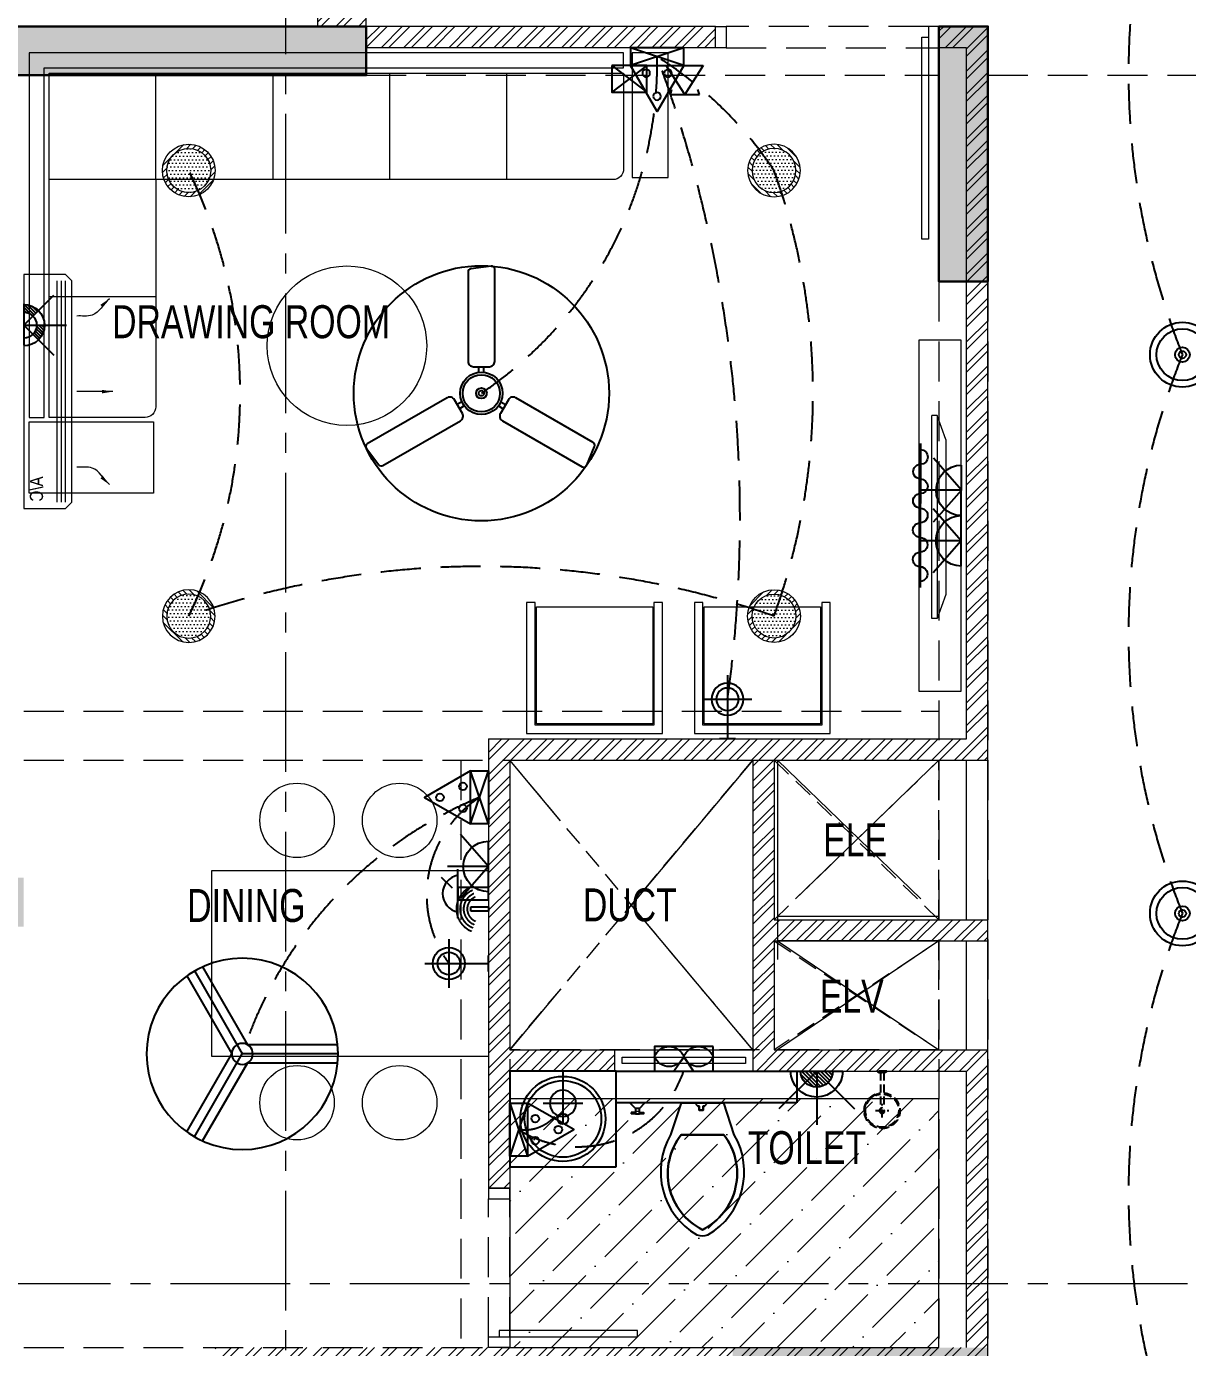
# Model space of a CAD drawing. Header units: inches. Extents: x 822859 to 1009930, y 496782 to 576896.
# Drawn here: x 831238 to 836697, y 545602 to 551813 of the extents above; entities that cross this region are included whole.
import ezdxf
from ezdxf.enums import TextEntityAlignment as Align

# ---------------------------------------------------------------- set-up
doc = ezdxf.new("R2010")
doc.units = ezdxf.units.IN
doc.header["$LTSCALE"] = 750
doc.header["$MEASUREMENT"] = 0
for name, pattern in [('CENTER', [2, 1.25, -0.25, 0.25, -0.25]), ('CENTER2', [1.125, 0.75, -0.125, 0.125, -0.125]), ('DASHED', [0.75, 0.5, -0.25]), ('HIDDEN', [0.375, 0.25, -0.125]), ('HIDDEN2', [0.1875, 0.125, -0.0625])]:
    doc.linetypes.add(name, pattern=pattern)
for name, color, linetype, lineweight in [('1 x 15 W green led dl', 84, 'Continuous', 5), ('COLUMN', 5, 'Continuous', 13), ('d-fur', 250, 'Continuous', 9), ('DOOR-MSA', 8, 'Continuous', 13), ('DOTTED LINE-MSA', 8, 'HIDDEN2', 13), ('ELE-01-MSA', 8, 'Continuous', 18), ('FURNITURE-MSA', 251, 'Continuous', 5), ('HVAC-HW UNIT', 1, 'Continuous', 13), ('S_B4_115X425', 215, 'HIDDEN', 20), ('S_B4_230x425', 15, 'HIDDEN', 20), ('S_B4_230x575', 10, 'HIDDEN', 20), ('S_B4_CUT OUT LINE', 9, 'Continuous', 20), ('S_B4_SUNK', 250, 'Continuous', 20), ('S_C_ABOVE HP TO TOP', 5, 'Continuous', 30), ('S_C_UP TO TOP', 7, 'Continuous', 30), ('SECTION LINE', 14, 'CENTER', 9), ('TEXT ROOM NAME-MSA', 8, 'Continuous', 13), ('WALL HATCH-MSA', 251, 'Continuous', 9), ('WALL-MSA', 11, 'Continuous', 18), ('WINDOW-MSA', 8, 'Continuous', 13)]:
    doc.layers.add(name, color=color, linetype=linetype, lineweight=lineweight)
for name, color, linetype in [('AC 2 MODULE SWITCH', 6, 'DASHED'), ('CS SHEET', 7, 'Continuous'), ('E-18 wall light point', 3, 'Continuous'), ('E-18a wall light point', 6, 'Continuous'), ('E-39 call bell point', 1, 'Continuous'), ('E-45 exhaust fan point', 5, 'Continuous'), ('E-47 switch board', 1, 'Continuous'), ('E-49 5A plug point', 150, 'Continuous'), ('E-49a SB with 5A plug point', 5, 'Continuous'), ('E-50 15A plug point', 1, 'Continuous'), ('E-51 15 A AC PLUG POINT', 6, 'Continuous'), ('E-55 telephone point', 6, 'Continuous'), ('E-56 television point', 4, 'Continuous'), ('ELE.fan', 30, 'Continuous'), ('ELE.WALL BRACKET', 3, 'Continuous'), ("Emg-42 4' fan point", 30, 'Continuous'), ('P.FIXTURE', 8, 'Continuous'), ('PE-E-Electrical Control', 150, 'HIDDEN'), ('PE-E-Electrical Control_Emg.', 1, 'HIDDEN'), ('R.C.C HATCH-MSA', 250, 'Continuous'), ('WIFI', 5, 'DASHED')]:
    doc.layers.add(name, color=color, linetype=linetype)
doc.styles.add('125pt1.6', font='simplex.shx', dxfattribs={"width": 0.6, "height": 200})
doc.styles.add('Arial-Reg', font='swisscl.ttf', dxfattribs={"height": 155})
doc.styles.add('MtXpl_Swis721_LtCn_B', font='swisscl.ttf')
doc.styles.add('NARROW', font='ARIALN.TTF', dxfattribs={"height": 2.25})
doc.dimstyles.new('DIM_50', dxfattribs={"dimtxt": 200, "dimasz": 100, "dimexe": 25, "dimexo": 5, "dimgap": 25, "dimtad": 1, "dimdec": 0, "dimzin": 0, "dimdsep": 46, "dimtxsty": '125pt1.6', "dimblk": 'ARCHTICK', "dimcen": 0.09, "dimclrd": 8, "dimclre": 8, "dimclrt": 7, "dimaunit": 1, "dimadec": 4, "dimazin": 0, "dimtfac": 1, "dimtdec": 0, "dimtmove": 2, "dimatfit": 1, "dimfxl": 150, "dimfxlon": 1, "dimtolj": 1, "dimtzin": 0, "dimarcsym": 1})

# ---------------------------------------------------------------- blocks, each defined once
blk = doc.blocks.new('A$C37e82350')
at = {"layer": 'SECTION LINE', "linetype": 'CENTER2'}
for points in [[(17358.7, 15657), (17302.2, 15657), (17302.2, -11419.6), (17346.3, -11419.6)], [(-2541.6, -2026.8), (-2541.6, -2083.3), (61391, -2083.3), (61391, -2039.2)]]:
    blk.add_lwpolyline(points, dxfattribs=at)
blk = doc.blocks.new('BLOCK-G & H TYPICAL COLOUMN')
at = {"layer": 'R.C.C HATCH-MSA'}
h = blk.add_hatch(color=256, dxfattribs=at)
h.dxf.hatch_style = 1
h.paths.add_polyline_path([(172697.62, -104207.75), (172688.57, -104207.75), (172688.57, -104255), (172697.62, -104255)])
h.paths.add_polyline_path([(172327.12, -104207.75), (172336.18, -104207.75), (172336.18, -104255), (172327.12, -104255)])
h.paths.add_polyline_path([(172819.88, -104207.75), (172819.88, -104216.81), (172867.12, -104216.81), (172867.12, -104207.75)])
h.paths.add_polyline_path([(172204.87, -104207.75), (172204.87, -104216.81), (172157.62, -104216.81), (172157.62, -104207.75)])
h.paths.add_polyline_path([(172561.18, -104240.06), (172552.12, -104240.06), (172552.12, -104287.31), (172561.18, -104287.31)])
h.paths.add_polyline_path([(172463.57, -104240.06), (172472.62, -104240.06), (172472.62, -104287.31), (172463.57, -104287.31)])
h.paths.add_polyline_path([(172177.87, -104422.2), (172177.87, -104431.25), (172130.62, -104431.25), (172130.62, -104422.2)])
h.paths.add_polyline_path([(172894.12, -104422.2), (172894.12, -104431.25), (172846.88, -104431.25), (172846.88, -104422.2)])
h.paths.add_polyline_path([(172336.12, -104486.75), (172336.12, -104495.81), (172288.87, -104495.81), (172288.87, -104486.75)])
h.paths.add_polyline_path([(172202.62, -104543.75), (172202.62, -104552.81), (172155.37, -104552.81), (172155.37, -104543.75)])
h.paths.add_polyline_path([(172822.13, -104543.75), (172822.13, -104552.81), (172869.37, -104552.81), (172869.37, -104543.75)])
h.paths.add_polyline_path([(172516.9, -104495.81), (172507.85, -104495.81), (172507.85, -104448.56), (172516.9, -104448.56)])
h.paths.add_polyline_path([(172697.62, -104104.25), (172688.57, -104104.25), (172688.57, -104057.01), (172697.62, -104057.01)])
h.paths.add_polyline_path([(172327.12, -104104.25), (172336.18, -104104.25), (172336.18, -104057.01), (172327.12, -104057.01)])
h.paths.add_polyline_path([(172819.88, -104104.25), (172819.88, -104095.2), (172867.12, -104095.2), (172867.12, -104104.25)])
h.paths.add_polyline_path([(172204.87, -104104.25), (172204.87, -104095.2), (172157.62, -104095.2), (172157.62, -104104.25)])
h.paths.add_polyline_path([(172561.18, -104071.94), (172552.12, -104071.94), (172552.12, -104024.7), (172561.18, -104024.7)])
h.paths.add_polyline_path([(172463.57, -104071.94), (172472.62, -104071.94), (172472.62, -104024.7), (172463.57, -104024.7)])
h.paths.add_polyline_path([(172177.87, -103889.81), (172177.87, -103880.75), (172130.62, -103880.75), (172130.62, -103889.81)])
h.paths.add_polyline_path([(172894.12, -103889.81), (172894.12, -103880.75), (172846.88, -103880.75), (172846.88, -103889.81)])
h.paths.add_polyline_path([(172336.12, -103825.25), (172336.12, -103816.2), (172288.87, -103816.2), (172288.87, -103825.25)])
h.paths.add_polyline_path([(172202.62, -103768.25), (172202.62, -103759.2), (172155.37, -103759.2), (172155.37, -103768.25)])
h.paths.add_polyline_path([(172822.13, -103768.25), (172822.13, -103759.2), (172869.37, -103759.2), (172869.37, -103768.25)])
h.paths.add_polyline_path([(172516.9, -103816.2), (172507.85, -103816.2), (172507.85, -103863.44), (172516.9, -103863.44)])
h.paths.add_polyline_path([(172548.37, -103699.31), (172548.37, -103690.25), (172595.62, -103690.25), (172595.62, -103699.31)])
h.paths.add_polyline_path([(172476.37, -103699.31), (172476.37, -103690.25), (172429.13, -103690.25), (172429.13, -103699.31)])
h.paths.add_polyline_path([(172726.82, -103612.31), (172726.82, -103603.25), (172774.06, -103603.25), (172774.06, -103612.31)])
h.paths.add_polyline_path([(172297.93, -103612.31), (172297.93, -103603.25), (172250.69, -103603.25), (172250.69, -103612.31)])
h.paths.add_polyline_path([(172920.37, -103523.81), (172920.37, -103514.75), (172857.56, -103514.75), (172857.56, -103523.81)])
h.paths.add_polyline_path([(172104.37, -103523.81), (172104.37, -103514.75), (172167.19, -103514.75), (172167.19, -103523.81)])
h.paths.add_polyline_path([(172476.37, -103492.94), (172467.32, -103492.94), (172467.32, -103445.7), (172476.37, -103445.7)])
h.paths.add_polyline_path([(172548.37, -103492.94), (172557.43, -103492.94), (172557.43, -103445.7), (172548.37, -103445.7)])
h.paths.add_polyline_path([(172663.43, -103454.75), (172759.5, -103454.75), (172759.5, -103349.7), (172663.43, -103349.7), (172663.43, -103358.75), (172750.44, -103358.75), (172750.44, -103445.7), (172663.43, -103445.7)])
h.paths.add_polyline_path([(172361.32, -103454.75), (172265.25, -103454.75), (172265.25, -103349.7), (172361.32, -103349.7), (172361.32, -103358.75), (172274.31, -103358.75), (172274.31, -103445.7), (172361.32, -103445.7)])
h.paths.add_polyline_path([(172428.37, -103358.75), (172419.32, -103358.75), (172419.32, -103311.51), (172428.37, -103311.51)])
h.paths.add_polyline_path([(172428.37, -103132.74), (172419.32, -103132.74), (172419.32, -103179.99), (172428.37, -103179.99)])
h.paths.add_polyline_path([(172151.62, -103286.75), (172151.62, -103277.7), (172104.37, -103277.7), (172104.37, -103286.75)])
h.paths.add_polyline_path([(172245.43, -103162.74), (172245.43, -103153.68), (172198.19, -103153.68), (172198.19, -103162.74)])
h.paths.add_polyline_path([(172428.37, -103021.25), (172419.32, -103021.25), (172419.32, -103068.5), (172428.37, -103068.5)])
h.paths.add_polyline_path([(172245.43, -102997.25), (172236.37, -102997.25), (172236.37, -103044.5), (172245.43, -103044.5)])
h.paths.add_polyline_path([(172104.37, -102997.25), (172104.37, -103006.31), (172151.62, -103006.31), (172151.62, -102997.25)])
h.paths.add_polyline_path([(172596.37, -103358.75), (172605.43, -103358.75), (172605.43, -103311.51), (172596.37, -103311.51)])
h.paths.add_polyline_path([(172596.37, -103132.74), (172605.43, -103132.74), (172605.43, -103179.99), (172596.37, -103179.99)])
h.paths.add_polyline_path([(172873.13, -103286.75), (172873.13, -103277.7), (172920.37, -103277.7), (172920.37, -103286.75)])
h.paths.add_polyline_path([(172779.32, -103162.74), (172779.32, -103153.68), (172826.56, -103153.68), (172826.56, -103162.74)])
h.paths.add_polyline_path([(172596.37, -103021.25), (172605.43, -103021.25), (172605.43, -103068.5), (172596.37, -103068.5)])
h.paths.add_polyline_path([(172779.32, -102997.25), (172788.37, -102997.25), (172788.37, -103044.5), (172779.32, -103044.5)])
h.paths.add_polyline_path([(172920.37, -102997.25), (172920.37, -103006.31), (172873.13, -103006.31), (172873.13, -102997.25)])
h.paths.add_polyline_path([(172548.37, -104612.7), (172548.37, -104621.75), (172595.62, -104621.75), (172595.62, -104612.7)])
h.paths.add_polyline_path([(172476.37, -104612.7), (172476.37, -104621.75), (172429.13, -104621.75), (172429.13, -104612.7)])
h.paths.add_polyline_path([(172297.93, -104699.7), (172297.93, -104708.75), (172250.69, -104708.75), (172250.69, -104699.7)])
h.paths.add_polyline_path([(172104.37, -104788.2), (172104.37, -104797.25), (172167.19, -104797.25), (172167.19, -104788.2)])
h.paths.add_polyline_path([(172726.82, -104699.7), (172726.82, -104708.75), (172774.06, -104708.75), (172774.06, -104699.7)])
h.paths.add_polyline_path([(172920.37, -104788.2), (172920.37, -104797.25), (172857.56, -104797.25), (172857.56, -104788.2)])
h.paths.add_polyline_path([(172476.37, -104819.06), (172467.32, -104819.06), (172467.32, -104866.31), (172476.37, -104866.31)])
h.paths.add_polyline_path([(172548.37, -104819.06), (172557.43, -104819.06), (172557.43, -104866.31), (172548.37, -104866.31)])
h.paths.add_polyline_path([(172663.43, -104857.25), (172759.5, -104857.25), (172759.5, -104962.31), (172663.43, -104962.31), (172663.43, -104953.25), (172750.44, -104953.25), (172750.44, -104866.31), (172663.43, -104866.31)])
h.paths.add_polyline_path([(172361.32, -104857.25), (172265.25, -104857.25), (172265.25, -104962.31), (172361.32, -104962.31), (172361.32, -104953.25), (172274.31, -104953.25), (172274.31, -104866.31), (172361.32, -104866.31)])
h.paths.add_polyline_path([(172428.37, -104953.25), (172419.32, -104953.25), (172419.32, -105000.5), (172428.37, -105000.5)])
h.paths.add_polyline_path([(172428.37, -105178.31), (172419.32, -105178.31), (172419.32, -105131.06), (172428.37, -105131.06)])
h.paths.add_polyline_path([(172151.62, -105025.25), (172151.62, -105034.31), (172104.37, -105034.31), (172104.37, -105025.25)])
h.paths.add_polyline_path([(172245.43, -105072.5), (172236.37, -105072.5), (172236.37, -105025.25), (172245.43, -105025.25)])
h.paths.add_polyline_path([(172428.37, -105290.75), (172419.32, -105290.75), (172419.32, -105243.51), (172428.37, -105243.51)])
h.paths.add_polyline_path([(172245.43, -105314.75), (172236.37, -105314.75), (172236.37, -105267.51), (172245.43, -105267.51)])
h.paths.add_polyline_path([(172104.37, -105277.35), (172113.43, -105277.35), (172113.43, -105314.75), (172104.37, -105314.75)])
h.paths.add_polyline_path([(172596.37, -104953.25), (172605.43, -104953.25), (172605.43, -105000.5), (172596.37, -105000.5)])
h.paths.add_polyline_path([(172596.37, -105178.31), (172605.43, -105178.31), (172605.43, -105131.06), (172596.37, -105131.06)])
h.paths.add_polyline_path([(172873.13, -105025.25), (172873.13, -105034.31), (172920.37, -105034.31), (172920.37, -105025.25)])
h.paths.add_polyline_path([(172788.37, -105025.25), (172779.32, -105025.25), (172779.32, -105072.5), (172788.37, -105072.5)])
h.paths.add_polyline_path([(172596.37, -105290.75), (172605.43, -105290.75), (172605.43, -105243.51), (172596.37, -105243.51)])
h.paths.add_polyline_path([(172779.32, -105314.75), (172788.37, -105314.75), (172788.37, -105267.51), (172779.32, -105267.51)])
h.paths.add_polyline_path([(172911.32, -105314.75), (172920.37, -105314.75), (172920.37, -105277.35), (172911.32, -105277.35)])
h.paths.add_polyline_path([(172688.63, -104486.75), (172688.63, -104495.81), (172735.87, -104495.81), (172735.87, -104486.75)])
h.paths.add_polyline_path([(172688.63, -103825.25), (172688.63, -103816.2), (172735.87, -103816.2), (172735.87, -103825.25)])
at = {"layer": 'COLUMN'}
for points in [[(172361.32, -103454.75), (172265.25, -103454.75), (172265.25, -103349.7), (172361.32, -103349.7), (172361.32, -103358.75), (172274.31, -103358.75), (172274.31, -103445.7), (172361.32, -103445.7)], [(172476.37, -103492.94), (172467.32, -103492.94), (172467.32, -103445.7), (172476.37, -103445.7)]]:
    blk.add_lwpolyline(points, close=True, dxfattribs=at)
blk = doc.blocks.new('t4tgg34')
for points in [[(375405.3, -62759.1), (375390.8, -62744.6), (375390.8, -62738.4), (375370.8, -62738.4), (375370.8, -62719.7), (375390.8, -62719.7), (375390.8, -62713.4), (375405.3, -62699), (375405.3, -62635.1), (375255.5, -62585.2, 0.412342), (374784.6, -62708.9, 0.132891), (374784.6, -62761, 0.412336), (375255.5, -62884.7), (375405.3, -62834.8)], [(375255.5, -62834.8, -0.475238), (374809.5, -62734.9, -0.475243), (375255.5, -62635.1)]]:
    blk.add_lwpolyline(points, format="xyb", close=True)
blk.add_lwpolyline([(375255.5, -62834.8), (375255.5, -62635.1, 0.475243), (374809.5, -62734.9, 0.475238), (375255.5, -62834.8, 0.489246)], format="xyb")
blk.add_lwpolyline([(375405.3, -62635.1), (375405.3, -62699), (375390.8, -62713.4), (375390.8, -62719.7), (375370.8, -62719.7), (375370.8, -62738.4), (375390.8, -62738.4), (375390.8, -62744.6), (375405.3, -62759.1), (375405.3, -62699), (375405.3, -62834.8)])
blk = doc.blocks.new('9')
at = {"linetype": 'Continuous'}
for p, q in [((709869.5, -390414.7), (709869.5, -390433.8)), ((709875.9, -390433.8), (709869.5, -390433.8)), ((709875.9, -390414.7), (709875.9, -390433.8))]:
    blk.add_line(p, q, dxfattribs=at)
for points in [[(709875.9, -390395.7), (709875.9, -390376.6), (709869.5, -390376.6), (709869.5, -390395.7)], [(709894.9, -390395.7), (709920.3, -390370.3), (709920.3, -390440.1), (709894.9, -390414.7)]]:
    blk.add_lwpolyline(points, dxfattribs=at)
blk.add_lwpolyline([(709894.9, -390414.7), (709869.5, -390414.7), (709869.5, -390395.7), (709894.9, -390395.7)], close=True, dxfattribs=at)
blk = doc.blocks.new('SHOWE')
at = {"linetype": 'HIDDEN', "ltscale": 0.2}
for p, q in [((3964261.3, -1171717.9), (3964261.3, -1171674.7)), ((3964261.3, -1171674.7), (3964263.3, -1171674.7)), ((3964264.2, -1171676.3), (3964264.2, -1171716.3)), ((3964268.7, -1171680.5), (3964268.7, -1171696.3)), ((3964268.7, -1171688.6), (3964437.5, -1171688.6)), ((3964268.7, -1171712), (3964268.7, -1171696.3)), ((3964268.7, -1171704), (3964437.5, -1171704)), ((3964479.2, -1171696.3), (3964415.6, -1171696.3)), ((3964447.4, -1171664.5), (3964447.4, -1171728.1)), ((3964261.3, -1171717.9), (3964263.3, -1171717.9))]:
    blk.add_line(p, q, dxfattribs=at)
for radius in [12.5, 10.6]:
    blk.add_circle((3964447.4, -1171696.3), radius, dxfattribs=at)
for centre, radius, start, end in [((3964447.4, -1171696.3), 84.1, 185.23834, 174.76166), ((3964447.4, -1171696.3), 81.4, 185.41049, 174.58951), ((3964447.4, -1171696.3), 78, 185.6496, 174.3504), ((3964262.4, -1171676.3), 1.76, 358.02823, 62.08212), ((3964259.8, -1171685.3), 10.1, 28.34358, 64.21035), ((3964259.8, -1171707.2), 10.1, 295.78965, 331.65642), ((3964262.4, -1171716.3), 1.76, 297.91788, 1.97177)]:
    blk.add_arc(centre, radius, start, end, dxfattribs=at)
blk = doc.blocks.new('G$C7997B730')
at = {"layer": 'FURNITURE-MSA'}
for p, q in [((36, 1324.9, 0), (0, 1324.9, 0)), ((0, 1324.9, 0), (0, 0, 0)), ((36, 1324.9, 0), (0, 1324.9, 0)), ((92.7, 1168.8, 0), (36, 1324.9, 0)), ((36, 0, 0), (36, 1324.9, 0)), ((92.7, 1168.8, 0), (36, 1324.9, 0)), ((92.7, 156.1, 0), (92.7, 1168.8, 0)), ((92.7, 156.1, 0), (36, 0, 0)), ((36, 0, 0), (0, 0, 0))]:
    blk.add_line(p, q, dxfattribs=at)
blk = doc.blocks.new('A$C0454f6c0')
at = {"layer": 'WINDOW-MSA', "ltscale": 5000}
for points in [[(0, 1050), (0, 1000), (-100, 1000), (-100, 1050)], [(0, 0), (0, 50), (-100, 50), (-100, 0)]]:
    blk.add_lwpolyline(points, close=True, dxfattribs=at)
at = {"layer": 'WINDOW-MSA', "linetype": 'HIDDEN'}
for points in [[(-100, 1000), (-100, 50)], [(0, 50), (0, 1000)]]:
    blk.add_lwpolyline(points, dxfattribs=at)
at = {"layer": 'WINDOW-MSA', "ltscale": 5000, "elevation": 0}
blk.add_lwpolyline([(-50, 50), (-1000, 50), (-1000, 80), (-50, 80)], close=True, dxfattribs=at)
blk = doc.blocks.new('A$Ca69f7aba')
at = {"layer": 'WINDOW-MSA', "ltscale": 5000}
for points in [[(-750, 0), (-700, 0), (-700, -100), (-750, -100)], [(0, 0), (-50, 0), (-50, -100), (0, -100)], [(-50, -50), (-50, -700), (-80, -700), (-80, -50)]]:
    blk.add_lwpolyline(points, close=True, dxfattribs=at)
at = {"layer": 'WINDOW-MSA', "linetype": 'HIDDEN'}
blk.add_lwpolyline([(-50, 0), (-700, 0)], dxfattribs=at)
at = {"layer": 'WINDOW-MSA', "linetype": 'HIDDEN', "elevation": 0}
blk.add_lwpolyline([(-50, -100), (-700, -100)], dxfattribs=at)
blk = doc.blocks.new('A$Caebde61c')
at = {"layer": 'FURNITURE-MSA'}
for p, q in [((5536.3, -12110.5, 0), (5536.3, -11610.5, 0)), ((6086.3, -11610.5), (6086.3, -12110.5)), ((6636.3, -11610.5), (6636.3, -12110.5)), ((7186.3, -11610.5), (7186.3, -12110.5)), ((5536.3, -12110.5, 0), (5036.3, -12110.5, 0)), ((5536.3, -12661.8, 0), (5036.3, -12661.8, 0))]:
    blk.add_line(p, q, dxfattribs=at)
for points in [[(4941, -13229.1), (5011.3, -13229.1), (5011.3, -11585.5), (7736.3, -11585.5), (7736.3, -11515.5), (4941.3, -11515.5)], [(7776.2, -12100.2), (7946.3, -12100.2), (7946.3, -11515.2), (7776.2, -11515.2)], [(9123.8, -14515.5), (9323.8, -14515.5), (9323.8, -12865.5), (9123.8, -12865.5)], [(5526, -13249.1), (5526, -13585.5), (4941, -13585.5), (4941, -13249.1)], [(5800.9, -15358.9), (7100.9, -15358.9), (7100.9, -16233.9), (5800.9, -16233.9)]]:
    blk.add_lwpolyline(points, close=True, dxfattribs=at)
blk.add_lwpolyline([(5036.3, -11610.5), (7736.3, -11610.5), (7736.3, -12060.5, -0.414214), (7686.3, -12110.5), (5536.3, -12110.5), (5536.3, -13179.1, -0.414214), (5486.3, -13229.1), (5036.3, -13229.1), (5036.3, -11610.5)], format="xyb", dxfattribs=at)
for centre, radius in [((6435.4, -12891.9, 0), 375), ((6200.9, -15123.5), 175), ((6683.3, -15123.5), 175), ((6200.9, -16451.1), 175), ((6683.3, -16451.1), 175)]:
    blk.add_circle(centre, radius, dxfattribs=at)
blk = doc.blocks.new('DRHASHGSDG')
at = {"layer": 'WALL HATCH-MSA'}
h = blk.add_hatch(dxfattribs=at)
h.set_pattern_fill('ANSI32', color=256, scale=200)
h.set_pattern_definition([(45, (-830625.795, -554021.86), (-53.0330086, 53.0330086), []), (45, (-830590.44, -554021.86), (-53.0330086, 53.0330086), [])])
h.paths.add_polyline_path([(1980, -1629.2), (1980, -2208.4), (2210, -2208.4), (2210, -1629.2)])
h = blk.add_hatch(dxfattribs=at)
h.set_pattern_fill('ANSI32', color=256, scale=200)
h.set_pattern_definition([(45, (3141.056, -2279.1), (-53.033, 53.033), []), (45, (3176.41, -2279.1), (-53.033, 53.033), [])])
h.paths.add_polyline_path([(2210, -2208.4), (2210, -2308.4), (3852.5, -2308.4), (3852.5, -2208.4)], flags=17)
h.paths.add_polyline_path([(1500, -8420.1), (1500, -8520.1), (4118.1, -8520.1), (4118.1, -11619.1), (1570, -11619.1), (1570, -11719.1), (4881.9, -11719.1), (4881.9, -11619.1), (4218.1, -11619.1), (4218.1, -8650.1), (5132.5, -8650.1), (5132.5, -7020.1), (4127.6, -7020.1), (4127.6, -6508.4), (5132.5, -6508.4), (5132.5, -6408.4), (4127.6, -6408.4), (4127.6, -5658.4), (5132.5, -5658.4), (5132.5, -2208.4), (4902.5, -2208.4), (4902.5, -2308.4), (5032.5, -2308.4), (5032.5, -5558.4), (2784.6, -5558.4), (2784.6, -7670.1), (2884.6, -7670.1), (2884.6, -7120.1), (3377.6, -7120.1), (3377.6, -7020.1), (2884.6, -7020.1), (2884.6, -5658.4), (4027.6, -5658.4), (4027.6, -7120.1), (5032.5, -7120.1), (5032.5, -8420.1)])
at = {"layer": 'd-fur', "ltscale": 100}
for points in [[(3602.7, -4917.3), (3562.7, -4917.3), (3562.7, -5493.4), (3004, -5493.4), (3004, -4917.3), (2964, -4917.3), (2964, -5533.4), (3602.7, -5533.4)], [(3010, -4937.3), (3556.7, -4937.3), (3556.7, -5487.4), (3010, -5487.4)], [(4391.4, -4917.3), (4351.4, -4917.3), (4351.4, -5493.4), (3792.7, -5493.4), (3792.7, -4917.3), (3752.7, -4917.3), (3752.7, -5533.4), (4391.4, -5533.4)], [(3798.7, -4937.3), (4345.4, -4937.3), (4345.4, -5487.4), (3798.7, -5487.4)]]:
    blk.add_lwpolyline(points, close=True, dxfattribs=at)
at = {"layer": 'DOTTED LINE-MSA'}
for p, q in [((4027.6, -7020.1), (2884.6, -5658.4)), ((2884.6, -7020.1), (4027.6, -5658.4)), ((4127.6, -6408.4), (4902.5, -5658.4)), ((4902.5, -6408.4), (4127.6, -5658.4)), ((4902.5, -6408.4), (4902.5, -5658.4)), ((4127.6, -6508.4), (4902.5, -7020.1)), ((4902.5, -6508.4), (4127.6, -7020.1)), ((4902.5, -7020.1), (4902.5, -6508.4))]:
    blk.add_line(p, q, dxfattribs=at)
at = {"layer": 'ELE-01-MSA'}
for p, q in [((5032.5, -6408.4), (5032.5, -5658.4)), ((5132.5, -6408.4), (5132.5, -5658.4)), ((5032.5, -7020.1), (5032.5, -6508.4)), ((5132.5, -7020.1), (5132.5, -6508.4))]:
    blk.add_line(p, q, dxfattribs=at)
at = {"layer": 'P.FIXTURE'}
for points in [[(3384.6, -7570.1), (3384.6, -7120.1), (2884.6, -7120.1), (2884.6, -7570.1)], [(4234.6, -7270.1), (3384.6, -7270.1), (3384.6, -7120.1), (4234.6, -7120.1)]]:
    blk.add_lwpolyline(points, close=True, dxfattribs=at)
for radius in [200, 180, 25]:
    blk.add_circle((3134.6, -7345.1), radius, dxfattribs=at)
at = {"layer": 'WALL-MSA'}
for p, q in [((2210, -2208.4), (2210, -2308.4)), ((3852.5, -2208.4), (2210, -2208.4)), ((3852.5, -2308.4), (3852.5, -2208.4)), ((5132.5, -2208.4), (4902.5, -2208.4)), ((4902.5, -2308.4), (4902.5, -2208.4)), ((5132.5, -5658.4), (5132.5, -2208.4)), ((3852.5, -2308.4), (2210, -2308.4)), ((5032.5, -2308.4), (4902.5, -2308.4)), ((5032.5, -5558.4), (5032.5, -2308.4)), ((2784.6, -5558.4), (5032.5, -5558.4)), ((2784.6, -5558.4), (2784.6, -7670.1)), ((2884.6, -5658.4), (4027.6, -5658.4)), ((2884.6, -5658.4), (2884.6, -7020.1)), ((4027.6, -5658.4), (4027.6, -7120.1)), ((4127.6, -5658.4), (5132.5, -5658.4)), ((4127.6, -5658.4), (4127.6, -6408.4)), ((4127.6, -6408.4), (5132.5, -6408.4)), ((5132.5, -6508.4), (5132.5, -6408.4)), ((4127.6, -6508.4), (4127.6, -7020.1)), ((4127.6, -6508.4), (5132.5, -6508.4)), ((2884.6, -7020.1), (3377.6, -7020.1)), ((3377.6, -7020.1), (3377.6, -7120.1)), ((4127.6, -7020.1), (5132.5, -7020.1)), ((5132.5, -8650.1), (5132.5, -7020.1)), ((2884.6, -7120.1), (3377.6, -7120.1)), ((2884.6, -7120.1), (2884.6, -7670.1)), ((4027.6, -7120.1), (5032.5, -7120.1)), ((5032.5, -8420.1), (5032.5, -7120.1)), ((2784.6, -7670.1), (2884.6, -7670.1))]:
    blk.add_line(p, q, dxfattribs=at)
blk.add_lwpolyline([(2210, -2208.4), (2210, -1629.2), (1980, -1629.2), (1980, -2208.4)], close=True, dxfattribs=at)
at = {"layer": 'WINDOW-MSA'}
for p, q in [((3377.6, -7020.1), (4027.6, -7020.1)), ((3377.6, -7120.1), (4027.6, -7120.1))]:
    blk.add_line(p, q, dxfattribs=at)
blk.add_lwpolyline([(3992.6, -7085.1), (3412.6, -7085.1), (3412.6, -7055.1), (3992.6, -7055.1)], close=True, dxfattribs=at)
at = {"color": 2, "rotation": 270}
blk.add_blockref('A$C37e82350', (3913.3, 9182.1), dxfattribs=at)
at = {"layer": 'COLUMN', "xscale": 25.4, "yscale": 25.4, "zscale": 25.4}
blk.add_blockref('BLOCK-G & H TYPICAL COLOUMN', (-4375767.4, 2625312.3), dxfattribs=at)
at = {"layer": 'DOOR-MSA', "extrusion": (-1.72192e-41, -1.29247e-26, -1), "xscale": -1, "zscale": -1, "rotation": 270}
blk.add_blockref('A$C0454f6c0', (-4902.5, -2208.4, 0), dxfattribs=at)
at = {"layer": 'DOOR-MSA', "xscale": -1, "rotation": 89.99999999999997}
blk.add_blockref('A$Ca69f7aba', (2784.6, -8420.1, 0), dxfattribs=at)
at = {"layer": 'ELE-01-MSA', "xscale": -0.7200000000000003, "yscale": 0.7200000000000003, "zscale": 0.7200000000000002, "rotation": 180}
blk.add_blockref('G$C7997B730', (4868.3, -4038, 0), dxfattribs=at)
at = {"layer": 'FURNITURE-MSA'}
blk.add_blockref('A$Caebde61c', (-4316.3, 9182.1), dxfattribs=at)
at = {"layer": 'P.FIXTURE', "lineweight": 30, "xscale": -1, "rotation": 89.99999999999997}
blk.add_blockref('SHOWE', (-1167061.2, 3957141.2), dxfattribs=at)
at = {"layer": 'P.FIXTURE', "xscale": -1, "rotation": 270.0000000000001}
blk.add_blockref('9', (393889.8, -717190.5), dxfattribs=at)
at = {"layer": 'P.FIXTURE', "rotation": 90.00000000000001}
blk.add_blockref('t4tgg34', (-58944.4, -382675.4), dxfattribs=at)
at = {"layer": 'TEXT ROOM NAME-MSA', "lineweight": 0}
for s, style, p in [('DRAWING ROOM', 'MtXpl_Swis721_LtCn_B', (1015.2, -3674.3)), ('ELE', 'Arial-Reg', (4358.4, -6110.4)), ('DINING', 'MtXpl_Swis721_LtCn_B', (1368.1, -6419, 0)), ('DUCT', 'Arial-Reg', (3228.6, -6416.2)), ('ELV', 'Arial-Reg', (4342.4, -6845.6)), ('TOILET', 'MtXpl_Swis721_LtCn_B', (4003.6, -7557.7, 0))]:
    blk.add_text(s, height=155, dxfattribs=dict(at, style=style)).set_placement(p)
blk = doc.blocks.new('C-230x1200')
at = {"layer": 'S_C_ABOVE HP TO TOP'}
h = blk.add_hatch(color=250, dxfattribs=at)
h.dxf.hatch_style = 1
h.paths.add_polyline_path([(-230, 1200), (-230, 0), (0, 0), (0, 1200)])
at = {"layer": 'S_C_ABOVE HP TO TOP', "color": 8}
blk.add_lwpolyline([(0, 1200), (-230, 1200), (-230, 0), (0, 0)], close=True, dxfattribs=at)
blk = doc.blocks.new('zw$A6E')
at = {"layer": 'S_B4_SUNK'}
h = blk.add_hatch(dxfattribs=at)
h.set_pattern_fill('ANSI36', color=252, scale=1000)
h.set_pattern_definition([(45, (-142690.51, 158401.09), (66.29126, 243.067956), [312.5, -62.5, 0, -62.5])])
h.paths.add_polyline_path([(-9209.2, -8420.1), (-9209.2, -7250.1), (-7191.3, -7250.1), (-7191.3, -8420.1)])
at = {"layer": 'S_C_UP TO TOP', "lineweight": 0}
h = blk.add_hatch(color=250, dxfattribs=at)
h.dxf.hatch_style = 1
h.paths.add_polyline_path([(-9883.8, -2438.4), (-12323.8, -2438.4), (-12323.8, 230), (-9883.8, 230), (-9883.8, 0), (-12093.8, 0), (-12093.8, -2208.4), (-9883.8, -2208.4)])
h = blk.add_hatch(color=250, dxfattribs=at)
h.dxf.hatch_style = 1
h.paths.add_polyline_path([(-12323.8, 0), (-12323.8, 0), (-12323.8, 230), (-12323.8, 230), (-9883.8, 230), (-9883.8, 0), (-12093.8, 0), (-12093.8, -2208.4), (-9883.8, -2208.4), (-9883.8, -2438.4), (-12323.8, -2438.4)])
at = {"layer": 'S_B4_115X425', "ltscale": 5}
for p, q in [((-8066.2, -5658.4), (-8066.2, -7020.1)), ((-7951.2, -5658.4), (-7951.2, -7020.1)), ((-7191.3, -6393.4), (-7951.2, -6393.4)), ((-7191.3, -6508.4), (-7951.2, -6508.4))]:
    blk.add_line(p, q, dxfattribs=at)
at = {"layer": 'S_B4_230x425', "color": 8}
for p, q in [((-6961.3, -2438.4), (-5132.5, -2438.4)), ((-11493.8, -5428.4), (-7191.3, -5428.4)), ((-11493.8, -5658.4), (-7191.3, -5658.4)), ((-9439.2, -5658.4), (-9439.2, -8420.1)), ((-9209.2, -5658.4), (-9209.2, -8420.1)), ((-7191.3, -7020.1), (-9209.2, -7020.1)), ((-7191.3, -7250.1), (-9209.2, -7250.1))]:
    blk.add_line(p, q, dxfattribs=at)
at = {"layer": 'S_B4_230x575', "color": 8}
for p, q in [((-9883.8, -2438.4), (-7191.3, -2438.4)), ((-7191.3, -3408.4), (-7191.3, -8420.1)), ((-6961.3, -3408.4), (-6961.3, -8420.1)), ((-11493.8, -8420.1), (-8161.3, -8420.1))]:
    blk.add_line(p, q, dxfattribs=at)
at = {"layer": 'S_B4_CUT OUT LINE', "color": 252, "linetype": 'HIDDEN', "ltscale": 5}
for p, q in [((-8066.2, -7020.1), (-9209.2, -5658.4)), ((-8066.2, -5658.4), (-9209.2, -7020.1)), ((-7191.3, -5658.4), (-7951.2, -6393.4)), ((-7951.2, -5658.4), (-7191.3, -6393.4)), ((-7951.2, -6508.4), (-7191.3, -7020.1)), ((-7191.3, -6508.4), (-7951.2, -7020.1))]:
    blk.add_line(p, q, dxfattribs=at)
at = {"layer": 'S_B4_SUNK', "color": 252}
blk.add_lwpolyline([(-9209.2, -8420.1), (-7191.3, -8420.1), (-7191.3, -7250.1), (-9209.2, -7250.1)], close=True, dxfattribs=at)
at = {"layer": 'S_C_UP TO TOP', "elevation": 0}
blk.add_lwpolyline([(-9883.8, -2438.4), (-12323.8, -2438.4), (-12323.8, 230), (-9883.8, 230), (-9883.8, 0), (-12093.8, 0), (-12093.8, -2208.4), (-9883.8, -2208.4)], close=True, dxfattribs=at)
blk.add_lwpolyline([(-12323.8, 0), (-12323.8, 0), (-12323.8, 230), (-12323.8, 230), (-12323.8, 230), (-9883.8, 230), (-9883.8, 0), (-12093.8, 0), (-12093.8, -2208.4), (-9883.8, -2208.4), (-9883.8, -2438.4), (-12323.8, -2438.4), (-12323.8, 0)], dxfattribs=at)
at = {"layer": 'S_C_ABOVE HP TO TOP', "xscale": -1, "rotation": 180}
blk.add_blockref('C-230x1200', (-6961.3, -2208.4), dxfattribs=at)
blk = doc.blocks.new('EL WALL BRACKET')
at = {"layer": 'ELE.WALL BRACKET'}
for major_axis, start_param, end_param in [((-107.7, 107.7), 0.785398, 7.068583), ((86.1, 86.1), 2.356194490192304, 8.639379797371891), ((-24.5, 24.5), 0.785398, 7.068583), ((12.2, 12.2), 2.356194490189837, 8.639379797369424)]:
    blk.add_ellipse((0, 0), major_axis=major_axis, ratio=1, start_param=start_param, end_param=end_param, dxfattribs=at)
blk = doc.blocks.new('F12')
at = {"color": 7}
for p, q in [((-0.115, 0.993), (-0.115, 1.25)), ((0.115, 0.993), (0.115, 1.25)), ((-0.918, -0.397), (-1.14, -0.525)), ((-0.803, -0.596), (-1.025, -0.725)), ((0.803, -0.596), (1.025, -0.725)), ((0.918, -0.397), (1.14, -0.525))]:
    blk.add_line(p, q, dxfattribs=at)
for points in [[(-0.375, 1.25), (0.375, 1.25, 0.414214), (0.625, 1.5), (0.625, 5.831, 0.453094), (0.455, 5.98), (-0.495, 5.855, 0.376373), (-0.625, 5.706), (-0.625, 1.5, 0.414214)], [(-0.895, -0.95), (-1.27, -0.3, 0.414214), (-1.612, -0.209), (-5.362, -2.374, 0.453094), (-5.406, -2.596), (-4.823, -3.356, 0.376373), (-4.629, -3.394), (-0.987, -1.291, 0.414214)], [(1.27, -0.3), (0.895, -0.95, 0.414214), (0.987, -1.291), (4.737, -3.457, 0.453094), (4.951, -3.384), (5.318, -2.499, 0.376373), (5.254, -2.312), (1.612, -0.209, 0.414214)]]:
    blk.add_lwpolyline(points, format="xyb", close=True, dxfattribs=at)
for radius in [6, 1, 0.25]:
    blk.add_circle((0, 0), radius)
for radius in [0.875, 0.125]:
    blk.add_circle((0, 0), radius, dxfattribs=at)
blk = doc.blocks.new('DLL')
at = {"linetype": 'HIDDEN'}
h = blk.add_hatch(dxfattribs=at)
h.set_pattern_fill('ANSI31', color=256, scale=0.255)
h.set_pattern_definition([(45, (0, 0), (-0.57249, 0.57249), [])])
h.paths.add_polyline_path([(4.64, 0, -1), (-4.64, 0, -1)])
h.paths.add_polyline_path([(-3.87, 0, 1), (3.87, 0, 1)], flags=16)
h = blk.add_hatch(dxfattribs=at)
h.set_pattern_fill('DOTS', color=8, scale=0.4)
h.set_pattern_definition([(0, (0, 0), (0.3175, 0.635), [0, -0.635])])
h.paths.add_polyline_path([(-3.87, 0, 1), (3.87, 0, 1)])
for radius in [4.64, 3.87]:
    blk.add_circle((0, 0), radius)
blk = doc.blocks.new('P-01')
for p, q in [((-0.5, 0), (-0.5, 3.094)), ((-0.5, 0), (-2.906, 2.115)), ((-0.5, 0), (1.906, 2.115)), ((1.405, 0), (-2.405, 0))]:
    blk.add_line(p, q)
blk.add_arc((-0.5, -0.001), 1.905, 0.02927, 179.97073)
blk = doc.blocks.new('A$C39A77DF2')
at = {"layer": 'E-49 5A plug point', "xscale": -62.36633987703786, "yscale": 62.36633987703786, "zscale": 79.20525164419156, "rotation": 270}
blk.add_blockref('P-01', (0, 31.2), dxfattribs=at)
blk = doc.blocks.new('TV-02')
at = {"const_width": 0.171}
blk.add_lwpolyline([(4.516, 0), (-6.36, 0)], dxfattribs=at)
at = {"ltscale": 100}
for centre, major_axis, start_param, end_param in [((-5.335, 0), (0.39, 0.39), 5.497787, 8.63938), ((-3.129, 0), (0.39, 0.39), 5.497787, 8.63938), ((-0.922, 0), (0.39, 0.39), 5.497787, 8.63938), ((0.181, 0), (0.39, 0.39), 2.356194, 5.497787), ((1.284, 0), (-0.39, 0.39), 3.926991, 7.068583), ((2.388, 0), (0.39, 0.39), 2.356194, 5.497787), ((3.491, 0), (-0.39, 0.39), 3.926991, 7.068583), ((-4.232, 0), (0.39, 0.39), 2.356194, 5.497787), ((-2.025, 0), (-0.39, 0.39), 0.785398, 3.926991)]:
    blk.add_ellipse(centre, major_axis=major_axis, ratio=1, start_param=start_param, end_param=end_param, dxfattribs=at)
blk = doc.blocks.new('P ONB-01')
at = {"ltscale": 0.4}
blk.add_lwpolyline([(1.809, 0), (0, 3.133), (-1.809, 0)], close=True, dxfattribs=at)
for centre in [(0, 2.089), (-0.746, 0.522), (0.746, 0.522)]:
    blk.add_circle(centre, 0.259, dxfattribs=at)
blk = doc.blocks.new('TP-01')
for p, q in [((0.01, 3.04), (-1.94, 0)), ((-1.53, 3.04), (1.56, 3.04)), ((-1.39, 2.51), (-1.53, 3.04)), ((1.94, 0), (0.01, 3.04)), ((1.56, 3.04), (1.38, 2.52)), ((-1.94, 0), (1.94, 0))]:
    blk.add_line(p, q)
blk = doc.blocks.new('A$C4D7A2C8D')
blk.add_lwpolyline([(4, -1.68), (-6, -1.68), (-6, 1.68), (4, 1.68)], close=True)
for points in [[(4, 1.68), (-6, -1.68)], [(4, -1.68), (-6, 1.68)]]:
    blk.add_lwpolyline(points)
blk = doc.blocks.new('AC SWITCH')
at = {"layer": 'AC 2 MODULE SWITCH', "color": 5, "linetype": 'ByBlock'}
for p, q in [((0, 2.95), (4.5, -2.95)), ((0, -2.95), (4.5, 2.95))]:
    blk.add_line(p, q, dxfattribs=at)
blk.add_lwpolyline([(0, 2.95), (4.5, 2.95), (4.5, -2.95), (0, -2.95)], close=True, dxfattribs=at)
blk = doc.blocks.new('_ArchTick')
at = {"color": 0, "linetype": 'ByBlock', "const_width": 0.15}
blk.add_lwpolyline([(-0.5, -0.5), (0.5, 0.5)], dxfattribs=at)
blk = doc.blocks.new('WL-01')
for points in [[(-3.57, 2.18), (-3.57, -2.18)], [(-5.74, 0), (0, 0)], [(0, -0.72), (0, 0.72)]]:
    blk.add_lwpolyline(points)
for radius in [1.44, 1.01]:
    blk.add_circle((-3.57, 0), radius)
blk = doc.blocks.new('WIFI POINT')
at = {"layer": 'WIFI', "color": 5, "linetype": 'ByBlock'}
blk.add_lwpolyline([(-0.64, 5.05), (0.64, 5.05), (0.64, 0), (-0.64, 0)], close=True, dxfattribs=at)
for radius in [6.77, 5.74, 4.72, 3.69]:
    blk.add_arc((0, 2.38), radius, 22.6083, 158.6358, dxfattribs=at)
blk = doc.blocks.new('BU')
at = {"flags": 128}
blk.add_lwpolyline([(1.5, 2.5, 0.833333), (-1.5, 2.5)], format="xyb", dxfattribs=at)
for points in [[(0.44, 2.94), (1.33, 3.83)], [(-2, 2.5), (2, 2.5)]]:
    blk.add_lwpolyline(points, dxfattribs=at)
blk.add_lwpolyline([(-0.5, 0), (0.5, 0), (0.5, 2.5), (-0.5, 2.5)], close=True)
blk = doc.blocks.new('PP-01')
h = blk.add_hatch()
h.set_pattern_fill('ANSI31', color=256, scale=1.635026, style=0)
h.set_pattern_definition([(45, (-4840.0876, -743.28332), (-0.14451727, 0.14451727), [])])
edge = h.paths.add_edge_path()
edge.add_ellipse((0, 0), major_axis=(0.861, 0.861), ratio=1, start_angle=90, end_angle=135)
edge.add_line((-1.218, 0), (0, 0))
edge.add_line((0, 0), (-0.861, 0.861))
edge = h.paths.add_edge_path()
edge.add_line((0, 0), (0, 1.218))
edge.add_ellipse((0, 0), major_axis=(0.861, 0.861), ratio=1, start_angle=45, end_angle=90)
edge.add_line((-0.861, 0.861), (0, 0))
edge = h.paths.add_edge_path()
edge.add_line((0, 0), (0.861, 0.861))
edge.add_ellipse((0, 0), major_axis=(0.861, 0.861), ratio=1, start_angle=0, end_angle=45)
edge.add_line((0, 1.218), (0, 0))
edge = h.paths.add_edge_path()
edge.add_ellipse((0, 0), major_axis=(0.861, 0.861), ratio=1, start_angle=-45, end_angle=0)
edge.add_line((0.861, 0.861), (0, 0))
edge.add_line((0, 0), (1.218, 0))
for p, q in [((0, 0), (0, 4.042)), ((0, 0), (-2.858, 2.858)), ((0, 0), (2.858, 2.858)), ((-1.962, 0), (1.962, 0))]:
    blk.add_line(p, q)
for radius in [1.962, 1.218]:
    blk.add_arc((0, 0), radius, 0, 180)
blk = doc.blocks.new('WL-03')
for points in [[(0, 0), (0, 5.64)], [(2.14, 3.5), (-2.14, 3.5)], [(0.71, 0), (-0.71, 0)]]:
    blk.add_lwpolyline(points)
blk.add_circle((0, 3.5), 1.42)
blk = doc.blocks.new('EF-01')
for p in [(-0.84, 0), (0.84, 0)]:
    blk.add_line(p, (0, 1.24))
blk.add_lwpolyline([(-2.52, 2.1), (2.52, 2.1), (2.52, 0), (-2.52, 0)], close=True)
for centre, start, end in [((-1.26, 0.74), 21.796, 158.204), ((-1.26, 1.75), 201.796, 338.204), ((1.26, 0.74), 21.796, 158.204), ((1.26, 1.75), 201.796, 338.204)]:
    blk.add_arc(centre, 1.36, start, end)
blk = doc.blocks.new('42 FAN NEW')
at = {"layer": 'ELE.fan', "color": 5}
for p, q in [((8.72, 19.1), (-1.15, 2)), ((10.5, 18.19), (0, 0)), ((12.18, 17.1), (2.31, 0)), ((-21, 0), (0, 0)), ((-20.9, 2), (-1.15, 2)), ((10.5, -18.19), (0, 0)), ((12.18, -17.1), (2.31, 0)), ((-20.9, -2), (-1.15, -2)), ((8.72, -19.1), (-1.15, -2))]:
    blk.add_line(p, q, dxfattribs=at)
at = {"layer": 'ELE.fan'}
for radius in [21, 2.31]:
    blk.add_circle((0, 0), radius, dxfattribs=at)
blk = doc.blocks.new('A$C48C83B35')
at = {"layer": 'E-51 15 A AC PLUG POINT'}
h = blk.add_hatch(dxfattribs=at)
h.set_pattern_fill('ANSI31', color=256, scale=3.615362, style=0)
h.set_pattern_definition([(135, (0, -12.33788), (-0.28322, -0.28322), [])])
edge = h.paths.add_edge_path()
edge.add_ellipse((0, -12.34), major_axis=(1.69, -1.69), ratio=1, start_angle=270, end_angle=315)
edge.add_line((0, -14.73), (0, -16.18))
edge.add_ellipse((0, -12.34), major_axis=(2.72, -2.72), ratio=1, start_angle=270, end_angle=315, ccw=False)
edge.add_line((-2.72, -15.06), (-1.69, -14.03))
edge = h.paths.add_edge_path()
edge.add_ellipse((0, -12.34), major_axis=(1.69, -1.69), ratio=1, start_angle=180, end_angle=225)
edge.add_line((-2.39, -12.34), (-3.85, -12.34))
edge.add_ellipse((0, -12.34), major_axis=(2.72, -2.72), ratio=1, start_angle=180, end_angle=225, ccw=False)
edge.add_line((-2.72, -9.62), (-1.69, -10.65))
for p, q in [((0, -12.34), (-5.6, -6.74)), ((0, -16.3), (0, -8.61)), ((0, -12.34), (-7.92, -12.34)), ((0, -12.34), (-5.6, -17.94))]:
    blk.add_line(p, q, dxfattribs=at)
at = {"layer": 'E-51 15 A AC PLUG POINT', "color": 180, "linetype": 'ByBlock', "lineweight": 5}
for points in [[(-8.93, 20.57), (-7.76, 21.73)], [(-8.93, 20.57), (-8.93, -20.57)], [(-7.76, -21.73), (0, -21.73), (0, 21.73), (-7.76, 21.73)], [(-7.71, -20.57), (-7.71, 20.57)], [(-6.93, -20.57), (-6.93, 20.57)], [(-6.15, -20.57), (-6.15, 20.57)], [(-8.93, -20.57), (-7.76, -21.73)]]:
    blk.add_lwpolyline(points, dxfattribs=at)
at = {"layer": 'E-51 15 A AC PLUG POINT', "extrusion": (0, 0, -1)}
for major_axis in [(-2.72, 2.72), (-1.69, 1.69)]:
    blk.add_ellipse((0, -12.34), major_axis=major_axis, ratio=1, start_param=3.926991, end_param=7.068583, dxfattribs=at)
at = {"layer": 'E-51 15 A AC PLUG POINT', "color": 1, "style": 'NARROW', "text_generation_flag": 4}
blk.add_text(' A/C', height=2.445, rotation=90, dxfattribs=at).set_placement((-3.57, 17.69), align=Align.CENTER)
at = {"layer": 'E-51 15 A AC PLUG POINT', "color": 180, "linetype": 'ByBlock', "lineweight": 5, "path_type": 1}
for points, override in [([(-15.9, 17.26), (-12.7, 14.21), (-9.83, 14.04)], {"dimasz": 2, "dimclrd": 153}), ([(-16.54, 0), (-9.83, 0)], {"dimscale": 1, "dimasz": 2, "dimclrd": 153}), ([(-15.9, -17.26), (-12.7, -14.21), (-9.83, -14.04)], {"dimasz": 2, "dimclrd": 153})]:
    blk.add_leader(points, dimstyle='DIM_50', override=override, dxfattribs=at)
blk = doc.blocks.new('A$C596C225D')
at = {"color": 0, "linetype": 'Continuous', "xscale": 25.30797101452029, "yscale": 25.30797101452029, "zscale": 25.30797101452029}
blk.add_blockref('A$C48C83B35', (0, 0), dxfattribs=at)

msp = doc.modelspace()

# ---------------------------------------------------------------- linework, layer by layer
at = {"layer": 'PE-E-Electrical Control'}
for centre, radius, start, end in [((832331.4, 551641.4), 1872.2, 303.95464, 0.91915), ((833229.6, 550122.9), 1829.2, 33.62933, 57.83911), ((828358.9, 549502.2), 6234, 352.14072, 20.36265), ((829852.4, 550088.5), 2390.7, 334.01391, 25.98609), ((831853.3, 550088.5), 3082.8, 340.13575, 19.86425), ((833377, 545104.2), 4170.2, 70.73887, 109.26113), ((834116.5, 546377.8), 1959.1, 112.44929, 162.01859), ((833667, 547729.5), 547.5, 123.04614, 216.00656), ((833831.7, 547070.8), 524.7, 237.83754, 341.20601), ((833577.7, 546821.2), 196.2, 262.58344, 338.58819)]:
    msp.add_arc(centre, radius, start, end, dxfattribs=at)
at = {"layer": 'PE-E-Electrical Control_Emg.'}
for centre, radius, start, end in [((840003.6, 551593.8), 3584.4, 158.3255, 201.6745), ((839949.9, 548956.6), 3530.6, 158.15966, 201.84034), ((839949.9, 546329.7), 3530.6, 158.15966, 201.84034)]:
    msp.add_arc(centre, radius, start, end, dxfattribs=at)

# ---------------------------------------------------------------- block references
at = {"layer": '1 x 15 W green led dl', "yscale": 26.68998742498368, "zscale": 26.68998742498368}
for p, xscale, rotation in [((832001.4, 551136), 26.68998742498368, 179.9999531667485), ((834752.7, 551136), -26.68998742498368, 180.0000468332516), ((832001.4, 549041), -26.68998742498368, 4.683325151533133e-05), ((834752.7, 549041), 26.68998742498368, 359.9999531667485)]:
    msp.add_blockref('DLL', p, dxfattribs=dict(at, xscale=xscale, rotation=rotation))
at = {"layer": 'AC 2 MODULE SWITCH', "linetype": 'ByBlock', "xscale": -27.68057364411916, "yscale": 27.68057364411916, "zscale": 27.68057364411916, "rotation": 89.99999999999997}
msp.add_blockref('AC SWITCH', (834072.7, 551629.4), dxfattribs=at)
at = {"layer": 'CS SHEET', "color": 2}
for name, p in [('DRHASHGSDG', (830625.8, 554021.9)), ('zw$A6E', (842719.6, 554021.9))]:
    msp.add_blockref(name, p, dxfattribs=at)
at = {"layer": 'E-18 wall light point', "extrusion": (2.57282e-44, 7.31174e-44, -1), "xscale": 52.2434333334803, "yscale": 52.2434333334803, "zscale": -66.34916033381609, "rotation": 269.9904808719442}
msp.add_blockref('WL-01', (-834534.3, 548463.5), dxfattribs=at)
at = {"layer": 'E-18 wall light point', "extrusion": (-7.31174e-44, -2.57282e-44, -1), "xscale": -52.2434333334803, "yscale": 52.2434333334803, "zscale": -66.34916033381609, "rotation": 0.009519128055701976}
msp.add_blockref('WL-01', (-833410.4, 547407.6), dxfattribs=at)
at = {"layer": 'E-18a wall light point', "extrusion": (7.31174e-44, 2.57282e-44, -1), "xscale": 43.43786742375234, "yscale": 43.43786742375234, "zscale": -43.43786742375234, "rotation": 180.0198223318017}
msp.add_blockref('WL-03', (-833760.4, 546901.8), dxfattribs=at)
at = {"layer": 'E-39 call bell point', "xscale": 57.5498142128198, "yscale": 57.5498142128198, "zscale": 57.5498142128198, "rotation": 90.00951912799482}
msp.add_blockref('BU', (833410.4, 547736.1), dxfattribs=at)
at = {"layer": 'E-45 exhaust fan point', "xscale": -54.75349668279095, "yscale": 54.75349668279095, "zscale": 54.75349668279095, "rotation": 359.9903722899689}
msp.add_blockref('EF-01', (834328.4, 546901.8), dxfattribs=at)
at = {"layer": 'E-47 switch board', "linetype": 'Continuous', "yscale": 24.99999999999999, "zscale": 24.99999999999999}
for p, xscale, rotation in [((834228.3, 551671.4), -24.99999999999999, 180.0095191279385), ((833368.4, 548163.5), 24.99999999999999, 270.0095191279329), ((833552.4, 546651.6), 24.99999999999999, 89.99048087206135)]:
    msp.add_blockref('A$C4D7A2C8D', p, dxfattribs=dict(at, xscale=xscale, rotation=rotation))
at = {"layer": 'E-49 5A plug point', "linetype": 'Continuous'}
for p, rotation in [((835633.7, 549632.3), 179.7965614082723), ((835632.9, 549394.6), 179.7965614082723), ((833410.4, 547863.5), 180.009519127995)]:
    msp.add_blockref('A$C39A77DF2', p, dxfattribs=dict(at, rotation=rotation))
at = {"layer": 'E-49a SB with 5A plug point', "yscale": 69.1073150159614, "zscale": 69.1073150159614}
for p, xscale, rotation in [((834203.3, 551629.4), -69.1073150159614, 180), ((833326.4, 548188.5), 69.1073150159614, 90.00951912793303), ((833594.4, 546626.6), 69.1073150159614, 269.9904808720614)]:
    msp.add_blockref('P ONB-01', p, dxfattribs=dict(at, xscale=xscale, rotation=rotation))
at = {"layer": 'E-50 15A plug point', "color": 1, "extrusion": (7.31174e-44, 2.57282e-44, -1), "xscale": 62.36633988374691, "yscale": 62.36633988374691, "zscale": -79.20525165271206, "rotation": 179.9999999471966}
msp.add_blockref('PP-01', (-834953.4, 546901.8), dxfattribs=at)
at = {"layer": 'E-55 telephone point', "extrusion": (-2.57282e-44, -7.31174e-44, -1), "xscale": 44.54238040196059, "yscale": 44.54238040196059, "zscale": -56.56882310934848, "rotation": 180}
msp.add_blockref('TP-01', (-834332.8, 551629.4), dxfattribs=at)
at = {"layer": 'E-56 television point', "xscale": -62.36633987703788, "yscale": 62.36633987703788, "zscale": 79.20525164419156, "rotation": 269.7965614082722}
msp.add_blockref('TV-02', (835440.8, 549571.4), dxfattribs=at)
at = {"layer": 'ELE.fan', "xscale": -21.42857370428184, "yscale": 21.42857370428184, "zscale": 21.42857370428184, "rotation": 359.9999999999642}
msp.add_blockref('42 FAN NEW', (832253.1, 546982.6), dxfattribs=at)
at = {"layer": 'ELE.WALL BRACKET'}
for p in [(836672.7, 550270), (836672.7, 547643.1)]:
    msp.add_blockref('EL WALL BRACKET', p, dxfattribs=at)
at = {"layer": "Emg-42 4' fan point", "extrusion": (-7.31174e-44, -2.57282e-44, -1), "xscale": -100.0000000155219, "yscale": 100.0000000155219, "zscale": -100.0000000155219}
msp.add_blockref('F12', (-833377, 550088.5), dxfattribs=at)
at = {"layer": 'HVAC-HW UNIT', "linetype": 'Continuous', "rotation": 180}
msp.add_blockref('A$C596C225D', (831225.8, 550096.5), dxfattribs=at)
at = {"layer": 'WIFI', "xscale": 16.49397152457396, "yscale": 16.49397152457396, "zscale": 16.49397152457396, "rotation": 90.00951915339219}
msp.add_blockref('WIFI POINT', (833410.4, 547663.8), dxfattribs=at)

doc.saveas('drawing.dxf')
